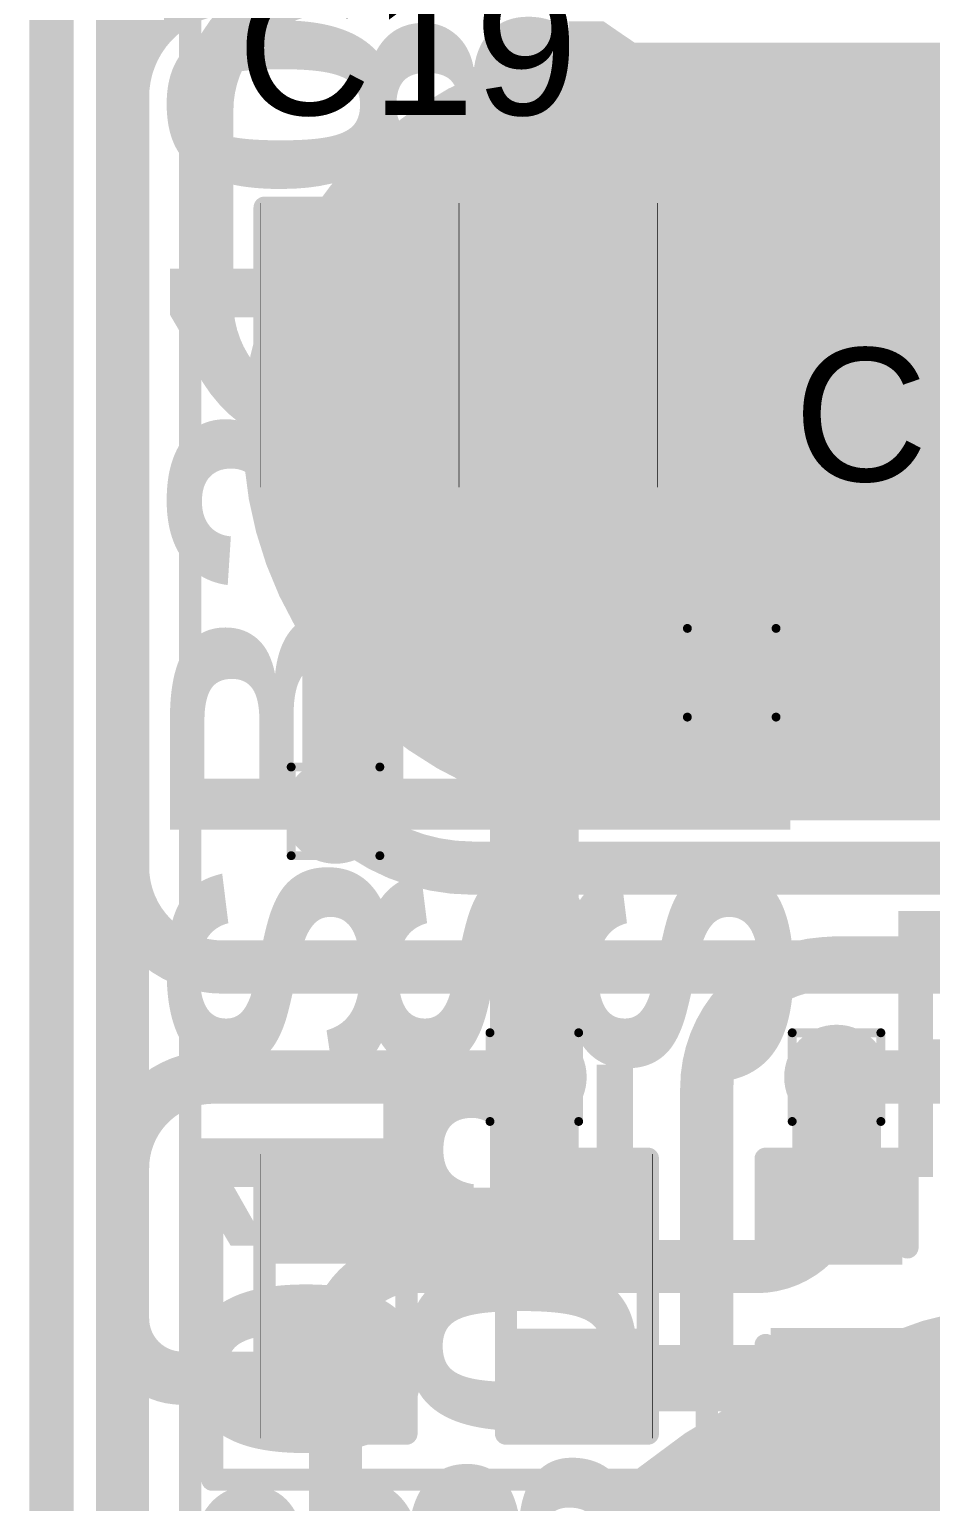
# Model space of a CAD drawing. Header units: inches. Extents: x -17 to 443, y -40 to 218.
# Drawn here: x 160.33 to 165.49, y 7.47 to 15.9 of the extents above; entities that cross this region are included whole.
import ezdxf

# ---------------------------------------------------------------- set-up
doc = ezdxf.new("R2010")
doc.units = ezdxf.units.IN
for name, color, linetype in [('Board Outline', 216, 'Continuous'), ('Bottom Layer', 5, 'Continuous'), ('Bottom Overlay', 54, 'Continuous'), ('Bottom Paste', 16, 'Continuous'), ('Bottom Solder', 6, 'Continuous'), ('Drill Drawing', 1, 'Continuous'), ('Fabrication', 76, 'Continuous'), ('Top Layer', 1, 'Continuous'), ('Top Overlay', 2, 'Continuous'), ('Top Paste', 8, 'Continuous'), ('Top Solder', 216, 'Continuous'), ('Via Holes', 16, 'Continuous')]:
    doc.layers.add(name, color=color, linetype=linetype)
doc.styles.add('Arial', font='', dxfattribs={"height": 0.2})
doc.styles.add('Arial Black_Bold', font='', dxfattribs={"height": 0.2})
doc.styles.get('Arial').set_extended_font_data('Arial')
doc.styles.get('Arial Black_Bold').set_extended_font_data('Arial Black', bold=True)

# ---------------------------------------------------------------- blocks, each defined once
blk = doc.blocks.new('S______B______0402_8')
at = {"layer": 'Top Layer'}
for points in [[(-0.6985, -0.3175), (-0.6985, 0.3174999999999999), (-0.2413000000000001, 0.3175), (-0.2412999999999999, -0.3174999999999999)], [(0.2413000000000001, -0.3175), (0.2412999999999999, 0.3174999999999999), (0.6985, 0.3175), (0.6985, -0.3174999999999999)]]:
    blk.add_hatch(color=1, dxfattribs=at).paths.add_polyline_path(points)
at = {"layer": 'Top Paste'}
for points in [[(-0.6985, -0.3175), (-0.6985, 0.3174999999999999), (-0.2413000000000001, 0.3175), (-0.2412999999999999, -0.3174999999999999)], [(0.2413000000000001, -0.3175), (0.2412999999999999, 0.3174999999999999), (0.6985, 0.3175), (0.6985, -0.3174999999999999)]]:
    blk.add_hatch(color=8, dxfattribs=at).paths.add_polyline_path(points)
at = {"layer": 'Top Solder'}
for points in [[(-0.75350116, -0.3725011600000001), (-0.75350116, 0.3725011599999999), (-0.18629884, 0.3725011600000001), (-0.1862988399999999, -0.3725011599999999)], [(0.18629884, -0.3725011600000001), (0.1862988399999999, 0.3725011599999999), (0.75350116, 0.3725011600000001), (0.75350116, -0.3725011599999999)]]:
    blk.add_hatch(color=216, dxfattribs=at).paths.add_polyline_path(points)
at = {"layer": 'Top Overlay'}
for points, const_width in [([(0.7874, 0.4064), (-0.7874, 0.4064)], 0.127), ([(-0.7874, -0.4064), (-0.7874, 0.4064)], 0.127), ([(0.7874, -0.4064), (0.7874, 0.4064)], 0.127), ([(0.7874, -0.4064), (-0.7874, -0.4064)], 0.127), ([(0.8128, -0.4318), (-0.8128, -0.4318)], 0.0032258)]:
    blk.add_lwpolyline(points, dxfattribs=dict(at, const_width=const_width))
for points, const_width in [([(-0.8191499999999999, 0.4064, 1), (-0.7556499999999999, 0.4064, 1)], 0.0635), ([(-0.8191499999999999, 0.4064, 1), (-0.7556499999999999, 0.4064, 1)], 0.0635), ([(0.7556499999999999, 0.4064, 1), (0.8191499999999999, 0.4064, 1)], 0.0635), ([(0.7556499999999999, 0.4064, 1), (0.8191499999999999, 0.4064, 1)], 0.0635), ([(-0.8191499999999999, -0.4064, 1), (-0.7556499999999999, -0.4064, 1)], 0.0635), ([(-0.8191499999999999, -0.4064, 1), (-0.7556499999999999, -0.4064, 1)], 0.0635), ([(0.7556499999999999, -0.4064, 1), (0.8191499999999999, -0.4064, 1)], 0.0635), ([(0.7556499999999999, -0.4064, 1), (0.8191499999999999, -0.4064, 1)], 0.0635), ([(-0.81360518, -0.4318, 1), (-0.8119948199999999, -0.4318, 1)], 0.0016129), ([(0.8119948199999999, -0.4318, 1), (0.81360518, -0.4318, 1)], 0.0016129)]:
    blk.add_lwpolyline(points, format="xyb", close=True, dxfattribs=dict(at, const_width=const_width))
blk = doc.blocks.new('T____P____SMD_3_P____25')
at = {"layer": 'Top Layer'}
h = blk.add_hatch(color=1, dxfattribs=at)
edge = h.paths.add_edge_path()
edge.add_arc((-0.50000154, 3.04000154), 0.499999, 90, 180)
edge.add_line((-1.00000054, 3.04000154), (-1.00000054, 2.03999846))
edge.add_arc((-0.50000154, 2.03999846), 0.499999, 180, 270)
edge.add_line((-0.5000015400000001, 1.53999946), (0.5000015399999999, 1.53999946))
edge.add_arc((0.50000154, 2.03999846), 0.499999, 270, 360)
edge.add_line((1.00000054, 2.03999846), (1.00000054, 3.04000154))
edge.add_arc((0.50000154, 3.04000154), 0.499999, 0, 90)
edge.add_line((0.50000154, 3.54000054), (-0.50000154, 3.54000054))
h = blk.add_hatch(color=1, dxfattribs=at)
edge = h.paths.add_edge_path()
edge.add_arc((-0.9999992699999999, 0), 1.00000054, 90, 270)
edge.add_line((-0.9999992700000001, -1.00000054), (0.9999992699999997, -1.00000054))
edge.add_arc((0.9999992699999999, 0), 1.00000054, 270, 450)
edge.add_line((0.99999927, 1.00000054), (-0.9999992699999998, 1.00000054))
h = blk.add_hatch(color=1, dxfattribs=at)
edge = h.paths.add_edge_path()
edge.add_arc((-0.50000154, -2.03999846), 0.499999, 90, 180)
edge.add_line((-1.00000054, -2.03999846), (-1.00000054, -3.04000154))
edge.add_arc((-0.50000154, -3.04000154), 0.499999, 180, 270)
edge.add_line((-0.5000015400000001, -3.54000054), (0.5000015399999999, -3.54000054))
edge.add_arc((0.50000154, -3.04000154), 0.499999, 270, 360)
edge.add_line((1.00000054, -3.04000154), (1.00000054, -2.03999846))
edge.add_arc((0.50000154, -2.03999846), 0.499999, 0, 90)
edge.add_line((0.50000154, -1.53999946), (-0.50000154, -1.53999946))
at = {"layer": 'Top Paste'}
h = blk.add_hatch(color=8, dxfattribs=at)
edge = h.paths.add_edge_path()
edge.add_arc((-0.50000154, 3.04000154), 0.499999, 90, 180)
edge.add_line((-1.00000054, 3.04000154), (-1.00000054, 2.03999846))
edge.add_arc((-0.50000154, 2.03999846), 0.499999, 180, 270)
edge.add_line((-0.5000015400000001, 1.53999946), (0.5000015399999999, 1.53999946))
edge.add_arc((0.50000154, 2.03999846), 0.499999, 270, 360)
edge.add_line((1.00000054, 2.03999846), (1.00000054, 3.04000154))
edge.add_arc((0.50000154, 3.04000154), 0.499999, 0, 90)
edge.add_line((0.50000154, 3.54000054), (-0.50000154, 3.54000054))
h = blk.add_hatch(color=8, dxfattribs=at)
edge = h.paths.add_edge_path()
edge.add_arc((-0.9999992699999999, 0), 1.00000054, 90, 270)
edge.add_line((-0.9999992700000001, -1.00000054), (0.9999992699999997, -1.00000054))
edge.add_arc((0.9999992699999999, 0), 1.00000054, 270, 450)
edge.add_line((0.99999927, 1.00000054), (-0.9999992699999998, 1.00000054))
h = blk.add_hatch(color=8, dxfattribs=at)
edge = h.paths.add_edge_path()
edge.add_arc((-0.50000154, -2.03999846), 0.499999, 90, 180)
edge.add_line((-1.00000054, -2.03999846), (-1.00000054, -3.04000154))
edge.add_arc((-0.50000154, -3.04000154), 0.499999, 180, 270)
edge.add_line((-0.5000015400000001, -3.54000054), (0.5000015399999999, -3.54000054))
edge.add_arc((0.50000154, -3.04000154), 0.499999, 270, 360)
edge.add_line((1.00000054, -3.04000154), (1.00000054, -2.03999846))
edge.add_arc((0.50000154, -2.03999846), 0.499999, 0, 90)
edge.add_line((0.50000154, -1.53999946), (-0.50000154, -1.53999946))
at = {"layer": 'Top Solder'}
h = blk.add_hatch(color=216, dxfattribs=at)
edge = h.paths.add_edge_path()
edge.add_arc((-0.50000154, 3.04000154), 0.601599, 90, 180)
edge.add_line((-1.10160054, 3.04000154), (-1.10160054, 2.03999846))
edge.add_arc((-0.50000154, 2.03999846), 0.601599, 180, 270)
edge.add_line((-0.5000015400000001, 1.43839946), (0.5000015399999999, 1.43839946))
edge.add_arc((0.50000154, 2.03999846), 0.601599, 270, 360)
edge.add_line((1.10160054, 2.03999846), (1.10160054, 3.04000154))
edge.add_arc((0.50000154, 3.04000154), 0.601599, 0, 90)
edge.add_line((0.50000154, 3.64160054), (-0.50000154, 3.64160054))
h = blk.add_hatch(color=216, dxfattribs=at)
edge = h.paths.add_edge_path()
edge.add_arc((-0.9999992699999999, 0), 1.10160054, 90, 270)
edge.add_line((-0.9999992700000001, -1.10160054), (0.9999992699999997, -1.10160054))
edge.add_arc((0.9999992699999999, 0), 1.10160054, 270, 450)
edge.add_line((0.99999927, 1.10160054), (-0.9999992699999998, 1.10160054))
h = blk.add_hatch(color=216, dxfattribs=at)
edge = h.paths.add_edge_path()
edge.add_arc((-0.50000154, -2.03999846), 0.601599, 90, 180)
edge.add_line((-1.10160054, -2.03999846), (-1.10160054, -3.04000154))
edge.add_arc((-0.50000154, -3.04000154), 0.601599, 180, 270)
edge.add_line((-0.5000015400000001, -3.64160054), (0.5000015399999999, -3.64160054))
edge.add_arc((0.50000154, -3.04000154), 0.601599, 270, 360)
edge.add_line((1.10160054, -3.04000154), (1.10160054, -2.03999846))
edge.add_arc((0.50000154, -2.03999846), 0.601599, 0, 90)
edge.add_line((0.50000154, -1.43839946), (-0.50000154, -1.43839946))
blk = doc.blocks.new('S______B______0402_54')
at = {"layer": 'Top Layer'}
for points in [[(-0.6985, -0.3175), (-0.6985, 0.3174999999999999), (-0.2413000000000001, 0.3175), (-0.2412999999999999, -0.3174999999999999)], [(0.2413000000000001, -0.3175), (0.2412999999999999, 0.3174999999999999), (0.6985, 0.3175), (0.6985, -0.3174999999999999)]]:
    blk.add_hatch(color=1, dxfattribs=at).paths.add_polyline_path(points)
at = {"layer": 'Top Paste'}
for points in [[(-0.6985, -0.3175), (-0.6985, 0.3174999999999999), (-0.2413000000000001, 0.3175), (-0.2412999999999999, -0.3174999999999999)], [(0.2413000000000001, -0.3175), (0.2412999999999999, 0.3174999999999999), (0.6985, 0.3175), (0.6985, -0.3174999999999999)]]:
    blk.add_hatch(color=8, dxfattribs=at).paths.add_polyline_path(points)
at = {"layer": 'Top Solder'}
for points in [[(-0.75350116, -0.3725011600000001), (-0.75350116, 0.3725011599999999), (-0.18629884, 0.3725011600000001), (-0.1862988399999999, -0.3725011599999999)], [(0.18629884, -0.3725011600000001), (0.1862988399999999, 0.3725011599999999), (0.75350116, 0.3725011600000001), (0.75350116, -0.3725011599999999)]]:
    blk.add_hatch(color=216, dxfattribs=at).paths.add_polyline_path(points)
at = {"layer": 'Top Overlay'}
for points, const_width in [([(-0.7874, -0.4064), (-0.7874, 0.4064)], 0.127), ([(0.7874, 0.4064), (-0.7874, 0.4064)], 0.127), ([(0.7874, -0.4064), (0.7874, 0.4064)], 0.127), ([(0.7874, -0.4064), (-0.7874, -0.4064)], 0.127), ([(0.8128, -0.4318), (-0.8128, -0.4318)], 0.0032258)]:
    blk.add_lwpolyline(points, dxfattribs=dict(at, const_width=const_width))
for points, const_width in [([(-0.8191499999999999, 0.4064, 1), (-0.7556499999999999, 0.4064, 1)], 0.0635), ([(-0.8191499999999999, 0.4064, 1), (-0.7556499999999999, 0.4064, 1)], 0.0635), ([(0.7556499999999999, 0.4064, 1), (0.8191499999999999, 0.4064, 1)], 0.0635), ([(0.7556499999999999, 0.4064, 1), (0.8191499999999999, 0.4064, 1)], 0.0635), ([(-0.8191499999999999, -0.4064, 1), (-0.7556499999999999, -0.4064, 1)], 0.0635), ([(-0.8191499999999999, -0.4064, 1), (-0.7556499999999999, -0.4064, 1)], 0.0635), ([(0.7556499999999999, -0.4064, 1), (0.8191499999999999, -0.4064, 1)], 0.0635), ([(0.7556499999999999, -0.4064, 1), (0.8191499999999999, -0.4064, 1)], 0.0635), ([(-0.81360518, -0.4318, 1), (-0.8119948199999999, -0.4318, 1)], 0.0016129), ([(0.8119948199999999, -0.4318, 1), (0.81360518, -0.4318, 1)], 0.0016129)]:
    blk.add_lwpolyline(points, format="xyb", close=True, dxfattribs=dict(at, const_width=const_width))
blk = doc.blocks.new('SEMG_PAD_B_68')
at = {"layer": 'Bottom Layer'}
h = blk.add_hatch(color=5, dxfattribs=at)
edge = h.paths.add_edge_path()
edge.add_arc((-2.794e-05, 9.987183479999999), 5.00000016, 0, 360)
h = blk.add_hatch(color=5, dxfattribs=at)
edge = h.paths.add_edge_path()
edge.add_arc((-3.14997338, 0.0128143), 2.09999834, 90, 270)
edge.add_line((-3.14997338, -2.08718404), (3.150029259999999, -2.08718404))
edge.add_arc((3.15002926, 0.0128143), 2.09999834, 270, 450)
edge.add_line((3.15002926, 2.11281264), (-3.14997338, 2.11281264))
at = {"layer": 'Bottom Paste'}
h = blk.add_hatch(color=16, dxfattribs=at)
edge = h.paths.add_edge_path()
edge.add_arc((-2.794e-05, 9.987183479999999), 5.00000016, 0, 360)
h = blk.add_hatch(color=16, dxfattribs=at)
edge = h.paths.add_edge_path()
edge.add_arc((-3.14997338, 0.0128143), 2.09999834, 90, 270)
edge.add_line((-3.14997338, -2.08718404), (3.150029259999999, -2.08718404))
edge.add_arc((3.15002926, 0.0128143), 2.09999834, 270, 450)
edge.add_line((3.15002926, 2.11281264), (-3.14997338, 2.11281264))
at = {"layer": 'Bottom Solder'}
h = blk.add_hatch(color=6, dxfattribs=at)
edge = h.paths.add_edge_path()
edge.add_arc((-2.794e-05, 9.987183479999999), 5.10160016, 0, 360)
h = blk.add_hatch(color=6, dxfattribs=at)
edge = h.paths.add_edge_path()
edge.add_arc((-3.14997338, 0.0128143), 2.20159834, 90, 270)
edge.add_line((-3.14997338, -2.18878404), (3.150029259999999, -2.18878404))
edge.add_arc((3.15002926, 0.0128143), 2.20159834, 270, 450)
edge.add_line((3.15002926, 2.21441264), (-3.14997338, 2.21441264))
at = {"layer": 'Bottom Overlay', "const_width": 0.127}
blk.add_lwpolyline([(5.683262699999999, 10.96579468), (5.683262699999999, -10.96562958)], dxfattribs=at)
blk = doc.blocks.new('S______B______0402_123')
at = {"layer": 'Top Layer'}
for points in [[(-0.6985, -0.3175), (-0.6985, 0.3174999999999999), (-0.2413000000000001, 0.3175), (-0.2412999999999999, -0.3174999999999999)], [(0.2413000000000001, -0.3175), (0.2412999999999999, 0.3174999999999999), (0.6985, 0.3175), (0.6985, -0.3174999999999999)]]:
    blk.add_hatch(color=1, dxfattribs=at).paths.add_polyline_path(points)
at = {"layer": 'Top Paste'}
for points in [[(-0.6985, -0.3175), (-0.6985, 0.3174999999999999), (-0.2413000000000001, 0.3175), (-0.2412999999999999, -0.3174999999999999)], [(0.2413000000000001, -0.3175), (0.2412999999999999, 0.3174999999999999), (0.6985, 0.3175), (0.6985, -0.3174999999999999)]]:
    blk.add_hatch(color=8, dxfattribs=at).paths.add_polyline_path(points)
at = {"layer": 'Top Solder'}
for points in [[(-0.75350116, -0.3725011600000001), (-0.75350116, 0.3725011599999999), (-0.18629884, 0.3725011600000001), (-0.1862988399999999, -0.3725011599999999)], [(0.18629884, -0.3725011600000001), (0.1862988399999999, 0.3725011599999999), (0.75350116, 0.3725011600000001), (0.75350116, -0.3725011599999999)]]:
    blk.add_hatch(color=216, dxfattribs=at).paths.add_polyline_path(points)
at = {"layer": 'Top Overlay'}
for points, const_width in [([(-0.7874, -0.4064), (-0.7874, 0.4064)], 0.127), ([(0.7874, 0.4064), (-0.7874, 0.4064)], 0.127), ([(0.7874, -0.4064), (0.7874, 0.4064)], 0.127), ([(0.7874, -0.4064), (-0.7874, -0.4064)], 0.127), ([(0.8128, -0.4318), (-0.8128, -0.4318)], 0.0032258)]:
    blk.add_lwpolyline(points, dxfattribs=dict(at, const_width=const_width))
for points, const_width in [([(-0.8191499999999999, 0.4064, 1), (-0.7556499999999999, 0.4064, 1)], 0.0635), ([(-0.8191499999999999, 0.4064, 1), (-0.7556499999999999, 0.4064, 1)], 0.0635), ([(0.7556499999999999, 0.4064, 1), (0.8191499999999999, 0.4064, 1)], 0.0635), ([(0.7556499999999999, 0.4064, 1), (0.8191499999999999, 0.4064, 1)], 0.0635), ([(-0.8191499999999999, -0.4064, 1), (-0.7556499999999999, -0.4064, 1)], 0.0635), ([(-0.8191499999999999, -0.4064, 1), (-0.7556499999999999, -0.4064, 1)], 0.0635), ([(0.7556499999999999, -0.4064, 1), (0.8191499999999999, -0.4064, 1)], 0.0635), ([(0.7556499999999999, -0.4064, 1), (0.8191499999999999, -0.4064, 1)], 0.0635), ([(-0.81360518, -0.4318, 1), (-0.8119948199999999, -0.4318, 1)], 0.0016129), ([(0.8119948199999999, -0.4318, 1), (0.81360518, -0.4318, 1)], 0.0016129)]:
    blk.add_lwpolyline(points, format="xyb", close=True, dxfattribs=dict(at, const_width=const_width))
blk = doc.blocks.new('S______B______0402_129')
at = {"layer": 'Top Layer'}
for points in [[(-0.6985, -0.3175), (-0.6985, 0.3175), (-0.2412999999999999, 0.3175), (-0.2413, -0.3175)], [(0.2412999999999999, -0.3175), (0.2413, 0.3175), (0.6985, 0.3175), (0.6985, -0.3175)]]:
    blk.add_hatch(color=1, dxfattribs=at).paths.add_polyline_path(points)
at = {"layer": 'Top Paste'}
for points in [[(-0.6985, -0.3175), (-0.6985, 0.3175), (-0.2412999999999999, 0.3175), (-0.2413, -0.3175)], [(0.2412999999999999, -0.3175), (0.2413, 0.3175), (0.6985, 0.3175), (0.6985, -0.3175)]]:
    blk.add_hatch(color=8, dxfattribs=at).paths.add_polyline_path(points)
at = {"layer": 'Top Solder'}
for points in [[(-0.75350116, -0.37250116), (-0.75350116, 0.37250116), (-0.1862988399999999, 0.37250116), (-0.18629884, -0.37250116)], [(0.1862988399999999, -0.37250116), (0.18629884, 0.37250116), (0.75350116, 0.37250116), (0.75350116, -0.37250116)]]:
    blk.add_hatch(color=216, dxfattribs=at).paths.add_polyline_path(points)
at = {"layer": 'Top Overlay'}
for points, const_width in [([(-0.7874, 0.4064), (-0.7874, -0.4064)], 0.127), ([(-0.7874, 0.4064), (0.7874, 0.4064)], 0.127), ([(0.7874, 0.4064), (0.7874, -0.4064)], 0.127), ([(-0.7874, -0.4064), (0.7874, -0.4064)], 0.127), ([(-0.8128, -0.4318), (0.8128, -0.4318)], 0.0032258)]:
    blk.add_lwpolyline(points, dxfattribs=dict(at, const_width=const_width))
for points, const_width in [([(-0.8191499999999999, 0.4064, 1), (-0.7556499999999999, 0.4064, 1)], 0.0635), ([(-0.8191499999999999, 0.4064, 1), (-0.7556499999999999, 0.4064, 1)], 0.0635), ([(0.7556499999999999, 0.4064, 1), (0.8191499999999999, 0.4064, 1)], 0.0635), ([(0.7556499999999999, 0.4064, 1), (0.8191499999999999, 0.4064, 1)], 0.0635), ([(-0.8191499999999999, -0.4064, 1), (-0.7556499999999999, -0.4064, 1)], 0.0635), ([(-0.8191499999999999, -0.4064, 1), (-0.7556499999999999, -0.4064, 1)], 0.0635), ([(0.7556499999999999, -0.4064, 1), (0.8191499999999999, -0.4064, 1)], 0.0635), ([(0.7556499999999999, -0.4064, 1), (0.8191499999999999, -0.4064, 1)], 0.0635), ([(-0.81360518, -0.4318, 1), (-0.8119948199999999, -0.4318, 1)], 0.0016129), ([(0.8119948199999999, -0.4318, 1), (0.81360518, -0.4318, 1)], 0.0016129)]:
    blk.add_lwpolyline(points, format="xyb", close=True, dxfattribs=dict(at, const_width=const_width))
at = {"layer": 'Top Overlay', "style": 'Arial Black_Bold'}
blk.add_text('SB301', height=1.27, dxfattribs=at).set_placement((1.01192838, -0.46333918))
blk = doc.blocks.new('R___0402_180')
at = {"layer": 'Top Layer'}
for points in [[(-0.6985, -0.3175), (-0.6985, 0.3174999999999999), (-0.2413000000000001, 0.3175), (-0.2412999999999999, -0.3174999999999999)], [(0.2413000000000001, -0.3175), (0.2412999999999999, 0.3174999999999999), (0.6985, 0.3175), (0.6985, -0.3174999999999999)]]:
    blk.add_hatch(color=1, dxfattribs=at).paths.add_polyline_path(points)
at = {"layer": 'Top Paste'}
for points in [[(-0.6985, -0.3175), (-0.6985, 0.3174999999999999), (-0.2413000000000001, 0.3175), (-0.2412999999999999, -0.3174999999999999)], [(0.2413000000000001, -0.3175), (0.2412999999999999, 0.3174999999999999), (0.6985, 0.3175), (0.6985, -0.3174999999999999)]]:
    blk.add_hatch(color=8, dxfattribs=at).paths.add_polyline_path(points)
at = {"layer": 'Top Solder'}
for points in [[(-0.75350116, -0.3725011600000001), (-0.75350116, 0.3725011599999999), (-0.18629884, 0.3725011600000001), (-0.1862988399999999, -0.3725011599999999)], [(0.18629884, -0.3725011600000001), (0.1862988399999999, 0.3725011599999999), (0.75350116, 0.3725011600000001), (0.75350116, -0.3725011599999999)]]:
    blk.add_hatch(color=216, dxfattribs=at).paths.add_polyline_path(points)
at = {"layer": 'Top Overlay'}
for points, const_width in [([(0.7874, 0.4064), (-0.7874, 0.4064)], 0.127), ([(-0.7874, -0.4064), (-0.7874, 0.4064)], 0.127), ([(0.7874, -0.4064), (0.7874, 0.4064)], 0.127), ([(0.7874, -0.4064), (-0.7874, -0.4064)], 0.127), ([(0.8128, -0.4318), (-0.8128, -0.4318)], 0.0032258)]:
    blk.add_lwpolyline(points, dxfattribs=dict(at, const_width=const_width))
for points, const_width in [([(-0.8191499999999999, 0.4064, 1), (-0.7556499999999999, 0.4064, 1)], 0.0635), ([(-0.8191499999999999, 0.4064, 1), (-0.7556499999999999, 0.4064, 1)], 0.0635), ([(0.7556499999999999, 0.4064, 1), (0.8191499999999999, 0.4064, 1)], 0.0635), ([(0.7556499999999999, 0.4064, 1), (0.8191499999999999, 0.4064, 1)], 0.0635), ([(-0.8191499999999999, -0.4064, 1), (-0.7556499999999999, -0.4064, 1)], 0.0635), ([(-0.8191499999999999, -0.4064, 1), (-0.7556499999999999, -0.4064, 1)], 0.0635), ([(0.7556499999999999, -0.4064, 1), (0.8191499999999999, -0.4064, 1)], 0.0635), ([(0.7556499999999999, -0.4064, 1), (0.8191499999999999, -0.4064, 1)], 0.0635), ([(-0.81360518, -0.4318, 1), (-0.8119948199999999, -0.4318, 1)], 0.0016129), ([(0.8119948199999999, -0.4318, 1), (0.81360518, -0.4318, 1)], 0.0016129)]:
    blk.add_lwpolyline(points, format="xyb", close=True, dxfattribs=dict(at, const_width=const_width))
blk = doc.blocks.new('R___0402_181')
at = {"layer": 'Top Layer'}
for points in [[(-0.6985, -0.3175), (-0.6985, 0.3175), (-0.2412999999999999, 0.3175), (-0.2413, -0.3175)], [(0.2412999999999999, -0.3175), (0.2413, 0.3175), (0.6985, 0.3175), (0.6985, -0.3175)]]:
    blk.add_hatch(color=1, dxfattribs=at).paths.add_polyline_path(points)
at = {"layer": 'Top Paste'}
for points in [[(-0.6985, -0.3175), (-0.6985, 0.3175), (-0.2412999999999999, 0.3175), (-0.2413, -0.3175)], [(0.2412999999999999, -0.3175), (0.2413, 0.3175), (0.6985, 0.3175), (0.6985, -0.3175)]]:
    blk.add_hatch(color=8, dxfattribs=at).paths.add_polyline_path(points)
at = {"layer": 'Top Solder'}
for points in [[(-0.75350116, -0.37250116), (-0.75350116, 0.37250116), (-0.1862988399999999, 0.37250116), (-0.18629884, -0.37250116)], [(0.1862988399999999, -0.37250116), (0.18629884, 0.37250116), (0.75350116, 0.37250116), (0.75350116, -0.37250116)]]:
    blk.add_hatch(color=216, dxfattribs=at).paths.add_polyline_path(points)
at = {"layer": 'Top Overlay'}
for points, const_width in [([(-0.7874, 0.4064), (0.7874, 0.4064)], 0.127), ([(-0.7874, 0.4064), (-0.7874, -0.4064)], 0.127), ([(0.7874, 0.4064), (0.7874, -0.4064)], 0.127), ([(-0.7874, -0.4064), (0.7874, -0.4064)], 0.127), ([(-0.8128, -0.4318), (0.8128, -0.4318)], 0.0032258)]:
    blk.add_lwpolyline(points, dxfattribs=dict(at, const_width=const_width))
for points, const_width in [([(-0.8191499999999999, 0.4064, 1), (-0.7556499999999999, 0.4064, 1)], 0.0635), ([(-0.8191499999999999, 0.4064, 1), (-0.7556499999999999, 0.4064, 1)], 0.0635), ([(0.7556499999999999, 0.4064, 1), (0.8191499999999999, 0.4064, 1)], 0.0635), ([(0.7556499999999999, 0.4064, 1), (0.8191499999999999, 0.4064, 1)], 0.0635), ([(-0.8191499999999999, -0.4064, 1), (-0.7556499999999999, -0.4064, 1)], 0.0635), ([(-0.8191499999999999, -0.4064, 1), (-0.7556499999999999, -0.4064, 1)], 0.0635), ([(0.7556499999999999, -0.4064, 1), (0.8191499999999999, -0.4064, 1)], 0.0635), ([(0.7556499999999999, -0.4064, 1), (0.8191499999999999, -0.4064, 1)], 0.0635), ([(-0.81360518, -0.4318, 1), (-0.8119948199999999, -0.4318, 1)], 0.0016129), ([(0.8119948199999999, -0.4318, 1), (0.81360518, -0.4318, 1)], 0.0016129)]:
    blk.add_lwpolyline(points, format="xyb", close=True, dxfattribs=dict(at, const_width=const_width))
blk = doc.blocks.new('C___0402_248')
at = {"layer": 'Top Layer'}
for points in [[(-0.6985, -0.3175), (-0.6985, 0.3175), (-0.2412999999999999, 0.3175), (-0.2413, -0.3175)], [(0.2412999999999999, -0.3175), (0.2413, 0.3175), (0.6985, 0.3175), (0.6985, -0.3175)]]:
    blk.add_hatch(color=1, dxfattribs=at).paths.add_polyline_path(points)
at = {"layer": 'Top Paste'}
for points in [[(-0.6985, -0.3175), (-0.6985, 0.3175), (-0.2412999999999999, 0.3175), (-0.2413, -0.3175)], [(0.2412999999999999, -0.3175), (0.2413, 0.3175), (0.6985, 0.3175), (0.6985, -0.3175)]]:
    blk.add_hatch(color=8, dxfattribs=at).paths.add_polyline_path(points)
at = {"layer": 'Top Solder'}
for points in [[(-0.7584998799999999, -0.37749988), (-0.7584998799999999, 0.37749988), (-0.18130012, 0.37749988), (-0.18130012, -0.37749988)], [(0.18130012, -0.37749988), (0.18130012, 0.37749988), (0.7584998799999999, 0.37749988), (0.7584998799999999, -0.37749988)]]:
    blk.add_hatch(color=216, dxfattribs=at).paths.add_polyline_path(points)
at = {"layer": 'Top Overlay', "const_width": 0.127}
for points in [[(-0.7874, 0.4064), (-0.7874, -0.4064)], [(-0.7874, 0.4064), (-0.2794, 0.4064)], [(0.2794, 0.4064), (0.7874, 0.4064)], [(0.7874, 0.4064), (0.7874, -0.4064)], [(-0.7874, -0.4064), (-0.2794, -0.4064)], [(0.2794, -0.4064), (0.7874, -0.4064)]]:
    blk.add_lwpolyline(points, dxfattribs=at)
at = {"layer": 'Top Overlay', "const_width": 0.0635}
for points in [[(-0.8191499999999999, 0.4064, 1), (-0.7556499999999999, 0.4064, 1)], [(-0.8191499999999999, 0.4064, 1), (-0.7556499999999999, 0.4064, 1)], [(-0.31115, 0.4064, 1), (-0.24765, 0.4064, 1)], [(0.24765, 0.4064, 1), (0.31115, 0.4064, 1)], [(0.7556499999999999, 0.4064, 1), (0.8191499999999999, 0.4064, 1)], [(0.7556499999999999, 0.4064, 1), (0.8191499999999999, 0.4064, 1)], [(-0.8191499999999999, -0.4064, 1), (-0.7556499999999999, -0.4064, 1)], [(-0.8191499999999999, -0.4064, 1), (-0.7556499999999999, -0.4064, 1)], [(-0.31115, -0.4064, 1), (-0.24765, -0.4064, 1)], [(0.24765, -0.4064, 1), (0.31115, -0.4064, 1)], [(0.7556499999999999, -0.4064, 1), (0.8191499999999999, -0.4064, 1)], [(0.7556499999999999, -0.4064, 1), (0.8191499999999999, -0.4064, 1)]]:
    blk.add_lwpolyline(points, format="xyb", close=True, dxfattribs=at)

msp = doc.modelspace()

# ---------------------------------------------------------------- hatches: boundary and pattern name
at = {"layer": 'Bottom Layer'}
h = msp.add_hatch(color=5, dxfattribs=at)
edge = h.paths.add_edge_path()
edge.add_arc((164.35107338, 12.22052166), 0.2999994, 0, 360)
h = msp.add_hatch(color=5, dxfattribs=at)
edge = h.paths.add_edge_path()
edge.add_arc((162.08141066, 11.4266853), 0.2999994, 0, 360)
h = msp.add_hatch(color=5, dxfattribs=at)
edge = h.paths.add_edge_path()
edge.add_arc((163.2202476, 9.904696979999999), 0.2999994, 0, 360)
h = msp.add_hatch(color=5, dxfattribs=at)
edge = h.paths.add_edge_path()
edge.add_arc((164.95161066, 9.904696979999999), 0.2999994, 0, 360)
at = {"layer": 'Top Layer'}
h = msp.add_hatch(color=1, dxfattribs=at)
edge = h.paths.add_edge_path()
edge.add_arc((164.35107338, 12.22052166), 0.2999994, 0, 360)
h = msp.add_hatch(color=1, dxfattribs=at)
edge = h.paths.add_edge_path()
edge.add_arc((162.08141066, 11.4266853), 0.2999994, 0, 360)
h = msp.add_hatch(color=1, dxfattribs=at)
edge = h.paths.add_edge_path()
edge.add_arc((163.2202476, 9.904696979999999), 0.2999994, 0, 360)
h = msp.add_hatch(color=1, dxfattribs=at)
edge = h.paths.add_edge_path()
edge.add_arc((164.95161066, 9.904696979999999), 0.2999994, 0, 360)
at = {"layer": 'Via Holes'}
h = msp.add_hatch(color=7, dxfattribs=at)
edge = h.paths.add_edge_path()
edge.add_arc((164.35107338, 12.22052166), 0.1499997, 0, 360)
h = msp.add_hatch(color=7, dxfattribs=at)
edge = h.paths.add_edge_path()
edge.add_arc((162.08141066, 11.4266853), 0.1499997, 0, 360)
h = msp.add_hatch(color=7, dxfattribs=at)
edge = h.paths.add_edge_path()
edge.add_arc((163.2202476, 9.904696979999999), 0.1499997, 0, 360)
h = msp.add_hatch(color=7, dxfattribs=at)
edge = h.paths.add_edge_path()
edge.add_arc((164.95161066, 9.904696979999999), 0.1499997, 0, 360)

# ---------------------------------------------------------------- linework, layer by layer
at = {"layer": 'Board Outline', "const_width": 0.127}
msp.add_lwpolyline([(160.45493182, 2.64822432), (160.45509184, 24.50388038)], dxfattribs=at)
at = {"layer": 'Bottom Layer', "const_width": 0.3048}
for points in [[(160.86147914, 15.51864308), (160.86147914, 16.76680416)], [(160.86147914, 11.10798388), (160.86147914, 15.51864308)], [(162.08141066, 11.4266853), (162.08244952, 11.4266853)], [(162.86629606, 11.10157546), (166.6231872, 11.10157546)], [(161.43456664, 10.53489638), (165.7114161, 10.53489638)], [(161.3832053, 9.904696979999999), (163.2202476, 9.904696979999999)], [(164.95161066, 9.277769099999999), (164.95161066, 9.904696979999999)], [(160.8613242, 3.32489302), (160.86135976, 9.382848899999999)], [(160.86135976, 9.382848899999999), (160.8613623, 9.38285398)], [(162.5188393, 8.81970042), (164.49354198, 8.81970042)], [(162.08141066, 6.935335379999999), (162.08141066, 8.38227178)]]:
    msp.add_lwpolyline(points, dxfattribs=at)
for points in [[(160.86147914, 15.51864308, -0.4142135623730951), (161.48555968, 16.14272362)], [(162.86629606, 11.10157546, -0.1989122883374838), (162.08141066, 11.4266853)], [(161.43456664, 10.53489638, -0.4142135623730951), (160.86147914, 11.10798388)], [(160.8613623, 9.38285398, -0.4142135623730951), (161.3832053, 9.904696979999999)], [(164.95161066, 9.277769099999999, -0.4142135623730951), (164.49354198, 8.81970042)], [(162.08141066, 8.38227178, -0.4142135623730951), (162.5188393, 8.81970042)]]:
    msp.add_lwpolyline(points, format="xyb", dxfattribs=at)
at = {"layer": 'Bottom Layer', "const_width": 0.1524}
for points in [[(160.78527914, 15.51864308, 1), (160.93767914, 15.51864308, 1)], [(160.78527914, 15.51864308, 1), (160.93767914, 15.51864308, 1)], [(160.78527914, 15.51864308, 1), (160.93767914, 15.51864308, 1)], [(162.00521066, 11.4266853, 1), (162.15761066, 11.4266853, 1)], [(162.00521066, 11.4266853, 1), (162.15761066, 11.4266853, 1)], [(162.00624952, 11.4266853, 1), (162.15864952, 11.4266853, 1)], [(160.78527914, 11.10798388, 1), (160.93767914, 11.10798388, 1)], [(160.78527914, 11.10798388, 1), (160.93767914, 11.10798388, 1)], [(162.79009606, 11.10157546, 1), (162.94249606, 11.10157546, 1)], [(162.79009606, 11.10157546, 1), (162.94249606, 11.10157546, 1)], [(161.35836664, 10.53489638, 1), (161.51076664, 10.53489638, 1)], [(161.35836664, 10.53489638, 1), (161.51076664, 10.53489638, 1)], [(161.3070053, 9.904696979999999, 1), (161.4594053, 9.904696979999999, 1)], [(161.3070053, 9.904696979999999, 1), (161.4594053, 9.904696979999999, 1)], [(163.1440476, 9.904696979999999, 1), (163.2964476, 9.904696979999999, 1)], [(164.87541066, 9.904696979999999, 1), (165.02781066, 9.904696979999999, 1)], [(160.78515976, 9.382848899999999, 1), (160.93755976, 9.382848899999999, 1)], [(160.78515976, 9.382848899999999, 1), (160.93755976, 9.382848899999999, 1)], [(160.7851623, 9.38285398, 1), (160.9375623, 9.38285398, 1)], [(160.7851623, 9.38285398, 1), (160.9375623, 9.38285398, 1)], [(164.87541066, 9.277769099999999, 1), (165.02781066, 9.277769099999999, 1)], [(164.87541066, 9.277769099999999, 1), (165.02781066, 9.277769099999999, 1)], [(162.4426393, 8.81970042, 1), (162.5950393, 8.81970042, 1)], [(162.4426393, 8.81970042, 1), (162.5950393, 8.81970042, 1)], [(164.41734198, 8.81970042, 1), (164.56974198, 8.81970042, 1)], [(164.41734198, 8.81970042, 1), (164.56974198, 8.81970042, 1)], [(162.00521066, 8.38227178, 1), (162.15761066, 8.38227178, 1)], [(162.00521066, 8.38227178, 1), (162.15761066, 8.38227178, 1)]]:
    msp.add_lwpolyline(points, format="xyb", close=True, dxfattribs=at)
at = {"layer": 'Drill Drawing', "const_width": 0.0508}
for points in [[(164.09707338, 12.47452166), (164.60507338, 12.47452166)], [(164.09707338, 11.96652166), (164.09707338, 12.47452166)], [(164.60507338, 11.96652166), (164.60507338, 12.47452166)], [(164.09707338, 11.96652166), (164.60507338, 11.96652166)], [(161.82741066, 11.6806853), (162.33541066, 11.6806853)], [(161.82741066, 11.1726853), (161.82741066, 11.6806853)], [(162.33541066, 11.1726853), (162.33541066, 11.6806853)], [(161.82741066, 11.1726853), (162.33541066, 11.1726853)], [(162.9662476, 10.15869698), (163.4742476, 10.15869698)], [(162.9662476, 9.65069698), (162.9662476, 10.15869698)], [(163.4742476, 9.65069698), (163.4742476, 10.15869698)], [(164.69761066, 10.15869698), (165.20561066, 10.15869698)], [(164.69761066, 9.65069698), (164.69761066, 10.15869698)], [(165.20561066, 9.65069698), (165.20561066, 10.15869698)], [(162.9662476, 9.65069698), (163.4742476, 9.65069698)], [(164.69761066, 9.65069698), (165.20561066, 9.65069698)]]:
    msp.add_lwpolyline(points, dxfattribs=at)
at = {"layer": 'Drill Drawing', "const_width": 0.0254}
for points in [[(164.08437338, 12.47452166, 1), (164.10977338, 12.47452166, 1)], [(164.08437338, 12.47452166, 1), (164.10977338, 12.47452166, 1)], [(164.59237338, 12.47452166, 1), (164.61777338, 12.47452166, 1)], [(164.59237338, 12.47452166, 1), (164.61777338, 12.47452166, 1)], [(164.08437338, 11.96652166, 1), (164.10977338, 11.96652166, 1)], [(164.08437338, 11.96652166, 1), (164.10977338, 11.96652166, 1)], [(164.59237338, 11.96652166, 1), (164.61777338, 11.96652166, 1)], [(164.59237338, 11.96652166, 1), (164.61777338, 11.96652166, 1)], [(161.81471066, 11.6806853, 1), (161.84011066, 11.6806853, 1)], [(161.81471066, 11.6806853, 1), (161.84011066, 11.6806853, 1)], [(162.32271066, 11.6806853, 1), (162.34811066, 11.6806853, 1)], [(162.32271066, 11.6806853, 1), (162.34811066, 11.6806853, 1)], [(161.81471066, 11.1726853, 1), (161.84011066, 11.1726853, 1)], [(161.81471066, 11.1726853, 1), (161.84011066, 11.1726853, 1)], [(162.32271066, 11.1726853, 1), (162.34811066, 11.1726853, 1)], [(162.32271066, 11.1726853, 1), (162.34811066, 11.1726853, 1)], [(162.9535476, 10.15869698, 1), (162.9789476, 10.15869698, 1)], [(162.9535476, 10.15869698, 1), (162.9789476, 10.15869698, 1)], [(163.4615476, 10.15869698, 1), (163.4869476, 10.15869698, 1)], [(163.4615476, 10.15869698, 1), (163.4869476, 10.15869698, 1)], [(164.68491066, 10.15869698, 1), (164.71031066, 10.15869698, 1)], [(164.68491066, 10.15869698, 1), (164.71031066, 10.15869698, 1)], [(165.19291066, 10.15869698, 1), (165.21831066, 10.15869698, 1)], [(165.19291066, 10.15869698, 1), (165.21831066, 10.15869698, 1)], [(162.9535476, 9.65069698, 1), (162.9789476, 9.65069698, 1)], [(162.9535476, 9.65069698, 1), (162.9789476, 9.65069698, 1)], [(163.4615476, 9.65069698, 1), (163.4869476, 9.65069698, 1)], [(163.4615476, 9.65069698, 1), (163.4869476, 9.65069698, 1)], [(164.68491066, 9.65069698, 1), (164.71031066, 9.65069698, 1)], [(164.68491066, 9.65069698, 1), (164.71031066, 9.65069698, 1)], [(165.19291066, 9.65069698, 1), (165.21831066, 9.65069698, 1)], [(165.19291066, 9.65069698, 1), (165.21831066, 9.65069698, 1)]]:
    msp.add_lwpolyline(points, format="xyb", close=True, dxfattribs=at)
at = {"layer": 'Fabrication', "const_width": 0.254}
for points in [[(160.45493182, 2.64822432), (160.45509184, 24.50388038)], [(163.77790968, 15.70166786), (170.08590824, 15.70166786)], [(163.77790968, 11.5016661), (170.08590824, 11.5016661)]]:
    msp.add_lwpolyline(points, dxfattribs=at)
for points in [[(162.29298504, 15.08659162, -0.198912367379658), (163.77790968, 15.70166786)], [(161.6779088, 13.60166698, -0.198912367379658), (162.29298504, 15.08659162)], [(162.29298504, 12.11674234, -0.198912367379658), (161.6779088, 13.60166698)], [(163.77790968, 11.5016661, -0.198912367379658), (162.29298504, 12.11674234)]]:
    msp.add_lwpolyline(points, format="xyb", dxfattribs=at)
at = {"layer": 'Fabrication'}
for points, const_width in [([(163.71440968, 15.70166786, 1), (163.84140968, 15.70166786, 1)], 0.127), ([(163.71440968, 15.70166786, 1), (163.84140968, 15.70166786, 1)], 0.127), ([(162.22948504, 15.08659162, 1), (162.35648504, 15.08659162, 1)], 0.127), ([(162.22948504, 15.08659162, 1), (162.35648504, 15.08659162, 1)], 0.127), ([(161.6144088, 13.60166698, 1), (161.7414088, 13.60166698, 1)], 0.127), ([(161.6144088, 13.60166698, 1), (161.7414088, 13.60166698, 1)], 0.127), ([(162.22948504, 12.11674234, 1), (162.35648504, 12.11674234, 1)], 0.127), ([(162.22948504, 12.11674234, 1), (162.35648504, 12.11674234, 1)], 0.127), ([(163.71440968, 11.5016661, 1), (163.84140968, 11.5016661, 1)], 0.127), ([(163.71440968, 11.5016661, 1), (163.84140968, 11.5016661, 1)], 0.127), ([(171.93190912, 3.60166666, 1), (161.9319088, 3.60166666, 1)], 0.254)]:
    msp.add_lwpolyline(points, format="xyb", close=True, dxfattribs=dict(at, const_width=const_width))
at = {"layer": 'Top Layer'}
for points, const_width in [([(160.86135722, 8.52236548), (160.86141818, 16.76233884)], 0.3048), ([(161.34401818, 14.3380968), (161.34401818, 15.44243546)], 0.3048), ([(162.08141066, 14.5666968), (164.35908454, 14.5666968)], 0.3809999999999999), ([(164.35908454, 14.5666968), (166.83996096, 14.5666968)], 0.3809999999999999), ([(163.2202476, 9.904696979999999), (163.2202476, 13.57609426)], 0.508), ([(162.08141066, 11.4266853), (162.08141066, 13.62689426)], 0.3809999999999999), ([(162.05522072, 13.62689426), (162.08141066, 13.62689426)], 0.3048), ([(164.35507896, 13.59521792), (164.37291992, 13.61305888)], 0.3809999999999999), ([(164.35507896, 12.22452724), (164.35507896, 13.59521792)], 0.3809999999999999), ([(164.35908454, 13.62689426), (164.37291992, 13.61305888)], 0.3048), ([(164.35107338, 12.22052166), (164.35507896, 12.22452724)], 0.3809999999999999), ([(164.87487726, 10.55394892), (164.95774222, 10.5593515)], 0.3048), ([(164.95774222, 10.5593515), (166.64564842, 10.55935404)], 0.3048), ([(163.2202476, 9.22768284), (163.2202476, 9.904696979999999)], 0.508), ([(164.95161066, 9.192389539999999), (164.95161066, 9.904696979999999)], 0.508), ([(164.95161066, 9.904696979999999), (166.64565096, 9.904696979999999)], 0.3048), ([(164.20810948, 9.8404172), (164.20811202, 9.83917006)], 0.3048), ([(164.20811202, 8.1800573), (164.20811202, 9.83917006)], 0.3048), ([(162.08141066, 9.119976679999999), (163.46460576, 9.119976679999999)], 0.3048), ([(163.46460576, 9.119976679999999), (163.46461084, 9.11998176)], 0.3048), ([(160.86135722, 8.522362939999999), (160.86135722, 8.52236548)], 0.3048), ([(163.46473276, 8.1800573), (164.20811202, 8.1800573)], 0.3809999999999999), ([(164.20811202, 8.1800573), (164.95148874, 8.1800573)], 0.3809999999999999), ([(164.95161066, 6.58733506), (164.95161066, 8.12913538)], 0.508), ([(161.20354348, 8.18017668), (162.08141066, 8.18017668)], 0.3048), ([(163.46461084, 8.18017922), (163.46473276, 8.1800573)], 0.3048), ([(164.95148874, 8.1800573), (164.95161066, 8.17993538)], 0.3048)]:
    msp.add_lwpolyline(points, dxfattribs=dict(at, const_width=const_width))
at = {"layer": 'Top Layer', "const_width": 0.3048}
for points in [[(161.34401818, 15.44243546, -0.4142135623730951), (162.0468565, 16.14527378)], [(162.05522072, 13.62689426, -0.4142135623730951), (161.34401818, 14.3380968)], [(164.20811202, 9.8404172, -0.3960336503774174), (164.87487726, 10.55394892)], [(161.20354348, 8.18017668, -0.4142135623730951), (160.86135722, 8.522362939999999)]]:
    msp.add_lwpolyline(points, format="xyb", dxfattribs=at)
at = {"layer": 'Top Layer'}
for points, const_width in [([(161.26781818, 15.44243546, 1), (161.42021818, 15.44243546, 1)], 0.1524), ([(161.26781818, 15.44243546, 1), (161.42021818, 15.44243546, 1)], 0.1524), ([(161.98616066, 14.5666968, 1), (162.17666066, 14.5666968, 1)], 0.1905), ([(164.26383454, 14.5666968, 1), (164.45433454, 14.5666968, 1)], 0.1905), ([(164.26383454, 14.5666968, 1), (164.45433454, 14.5666968, 1)], 0.1905), ([(161.26781818, 14.3380968, 1), (161.42021818, 14.3380968, 1)], 0.1524), ([(161.26781818, 14.3380968, 1), (161.42021818, 14.3380968, 1)], 0.1524), ([(163.0932476, 13.57609426, 1), (163.3472476, 13.57609426, 1)], 0.254), ([(161.98616066, 13.62689426, 1), (162.17666066, 13.62689426, 1)], 0.1905), ([(161.97902072, 13.62689426, 1), (162.13142072, 13.62689426, 1)], 0.1524), ([(161.97902072, 13.62689426, 1), (162.13142072, 13.62689426, 1)], 0.1524), ([(162.00521066, 13.62689426, 1), (162.15761066, 13.62689426, 1)], 0.1524), ([(164.25982896, 13.59521792, 1), (164.45032896, 13.59521792, 1)], 0.1905), ([(164.25982896, 13.59521792, 1), (164.45032896, 13.59521792, 1)], 0.1905), ([(164.27766992, 13.61305888, 1), (164.46816992, 13.61305888, 1)], 0.1905), ([(164.28288454, 13.62689426, 1), (164.43528454, 13.62689426, 1)], 0.1524), ([(164.29671992, 13.61305888, 1), (164.44911992, 13.61305888, 1)], 0.1524), ([(164.25582338, 12.22052166, 1), (164.44632338, 12.22052166, 1)], 0.1905), ([(164.25982896, 12.22452724, 1), (164.45032896, 12.22452724, 1)], 0.1905), ([(164.25982896, 12.22452724, 1), (164.45032896, 12.22452724, 1)], 0.1905), ([(161.98616066, 11.4266853, 1), (162.17666066, 11.4266853, 1)], 0.1905), ([(164.88154222, 10.5593515, 1), (165.03394222, 10.5593515, 1)], 0.1524), ([(164.88154222, 10.5593515, 1), (165.03394222, 10.5593515, 1)], 0.1524), ([(164.79867726, 10.55394892, 1), (164.95107726, 10.55394892, 1)], 0.1524), ([(164.79867726, 10.55394892, 1), (164.95107726, 10.55394892, 1)], 0.1524), ([(163.0932476, 9.904696979999999, 1), (163.3472476, 9.904696979999999, 1)], 0.254), ([(163.0932476, 9.904696979999999, 1), (163.3472476, 9.904696979999999, 1)], 0.254), ([(164.82461066, 9.904696979999999, 1), (165.07861066, 9.904696979999999, 1)], 0.254), ([(164.87541066, 9.904696979999999, 1), (165.02781066, 9.904696979999999, 1)], 0.1524), ([(164.13190948, 9.8404172, 1), (164.28430948, 9.8404172, 1)], 0.1524), ([(164.13191202, 9.8404172, 1), (164.28431202, 9.8404172, 1)], 0.1524), ([(164.13191202, 9.83917006, 1), (164.28431202, 9.83917006, 1)], 0.1524), ([(164.13191202, 9.83917006, 1), (164.28431202, 9.83917006, 1)], 0.1524), ([(163.0932476, 9.22768284, 1), (163.3472476, 9.22768284, 1)], 0.254), ([(164.82461066, 9.192389539999999, 1), (165.07861066, 9.192389539999999, 1)], 0.254), ([(162.00521066, 9.119976679999999, 1), (162.15761066, 9.119976679999999, 1)], 0.1524), ([(163.38840576, 9.119976679999999, 1), (163.54080576, 9.119976679999999, 1)], 0.1524), ([(163.38840576, 9.119976679999999, 1), (163.54080576, 9.119976679999999, 1)], 0.1524), ([(163.38841084, 9.11998176, 1), (163.54081084, 9.11998176, 1)], 0.1524), ([(160.78515722, 8.52236548, 1), (160.93755722, 8.52236548, 1)], 0.1524), ([(160.78515722, 8.52236548, 1), (160.93755722, 8.52236548, 1)], 0.1524), ([(160.78515722, 8.522362939999999, 1), (160.93755722, 8.522362939999999, 1)], 0.1524), ([(160.78515722, 8.522362939999999, 1), (160.93755722, 8.522362939999999, 1)], 0.1524), ([(163.36948276, 8.1800573, 1), (163.55998276, 8.1800573, 1)], 0.1905), ([(164.11286202, 8.1800573, 1), (164.30336202, 8.1800573, 1)], 0.1905), ([(164.11286202, 8.1800573, 1), (164.30336202, 8.1800573, 1)], 0.1905), ([(164.82461066, 8.12913538, 1), (165.07861066, 8.12913538, 1)], 0.254), ([(164.85623874, 8.1800573, 1), (165.04673874, 8.1800573, 1)], 0.1905), ([(161.12734348, 8.18017668, 1), (161.27974348, 8.18017668, 1)], 0.1524), ([(161.12734348, 8.18017668, 1), (161.27974348, 8.18017668, 1)], 0.1524), ([(162.00521066, 8.18017668, 1), (162.15761066, 8.18017668, 1)], 0.1524), ([(163.38841084, 8.18017922, 1), (163.54081084, 8.18017922, 1)], 0.1524), ([(163.38853276, 8.1800573, 1), (163.54093276, 8.1800573, 1)], 0.1524), ([(164.13191202, 8.1800573, 1), (164.28431202, 8.1800573, 1)], 0.1524), ([(164.87528874, 8.1800573, 1), (165.02768874, 8.1800573, 1)], 0.1524), ([(164.87541066, 8.17993538, 1), (165.02781066, 8.17993538, 1)], 0.1524)]:
    msp.add_lwpolyline(points, format="xyb", close=True, dxfattribs=dict(at, const_width=const_width))
at = {"layer": 'Top Overlay', "const_width": 0.127}
for points in [[(161.37579358, 7.598770679999999), (161.37579358, 9.452630319999999)], [(164.20811202, 7.598770679999999), (164.20811202, 9.452630319999999)], [(161.37579358, 7.598770679999999), (164.20811202, 7.598770679999999)]]:
    msp.add_lwpolyline(points, dxfattribs=at)
at = {"layer": 'Top Overlay', "const_width": 0.0635}
for points in [[(161.34404358, 9.452630319999999, 1), (161.40754358, 9.452630319999999, 1)], [(164.17636202, 9.452630319999999, 1), (164.23986202, 9.452630319999999, 1)], [(161.34404358, 7.598770679999999, 1), (161.40754358, 7.598770679999999, 1)], [(161.34404358, 7.598770679999999, 1), (161.40754358, 7.598770679999999, 1)], [(164.17636202, 7.598770679999999, 1), (164.23986202, 7.598770679999999, 1)], [(164.17636202, 7.598770679999999, 1), (164.23986202, 7.598770679999999, 1)]]:
    msp.add_lwpolyline(points, format="xyb", close=True, dxfattribs=at)

# ---------------------------------------------------------------- block references
for name, p, rotation in [('SEMG_PAD_B_68', (166.93188102, 13.58885014), 180), ('T____P____SMD_3_P____25', (166.93188102, 14.60492888), 180), ('S______B______0402_54', (162.08135478, 14.09692888), 270), ('S______B______0402_123', (163.22019172, 14.09692888), 270), ('S______B______0402_8', (164.35902866, 14.09693142), 270), ('S______B______0402_129', (162.08080614, 2.70926052), 90), ('R___0402_180', (162.08141066, 8.650079219999999), 270), ('R___0402_181', (163.46461084, 8.650079219999999), 90), ('C___0402_248', (164.95161066, 8.649835379999999), 90)]:
    msp.add_blockref(name, p, dxfattribs=dict(rotation=rotation))

# ---------------------------------------------------------------- texts
at = {"layer": 'Fabrication', "style": 'Arial'}
msp.add_text('Cut-out', height=0.7619999999999999, dxfattribs=at).set_placement((164.706046, 13.31790072))
msp.add_text('FR4', height=1.524, rotation=360, dxfattribs=at).set_placement((165.13150362, 9.33196762))
at = {"layer": 'Top Overlay', "style": 'Arial'}
msp.add_text('C19', height=0.7619999999999999, dxfattribs=at).set_placement((161.5176348, 15.41525238))
at = {"layer": 'Top Overlay', "style": 'Arial Black_Bold'}
for s, p in [('SB310', (162.40304832, 9.8315653)), ('SB308', (163.54156268, 9.83156784)), ('SB307', (164.6865642, 9.83156784)), ('SB302', (163.78613674, 3.848191439999999)), ('SB301', (162.55470664, 3.7211889))]:
    msp.add_text(s, height=1.27, rotation=90, dxfattribs=at).set_placement(p)

doc.saveas('drawing.dxf')
